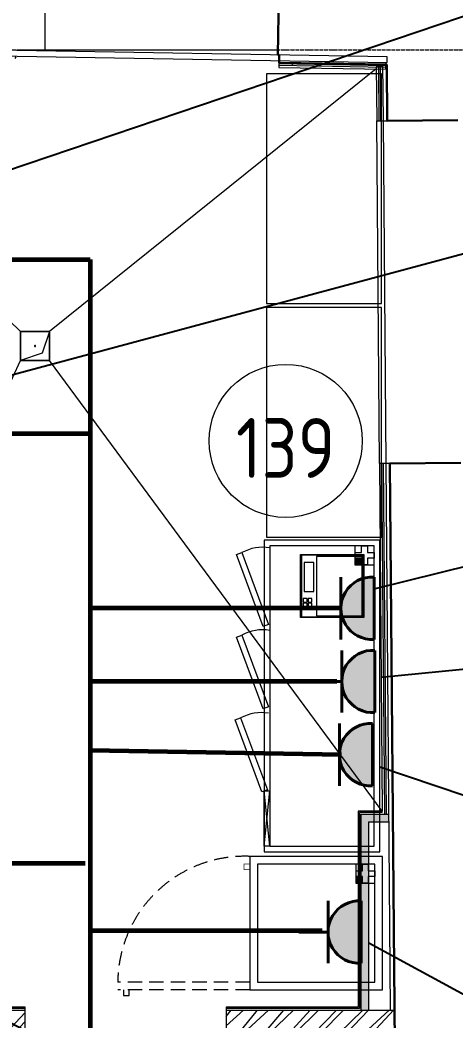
# Model space of a CAD drawing. Header units: millimetres. Extents: x -32 to 417638015, y -35 to 175284279.
# Drawn here: x 416317708 to 416319982, y 175263175 to 175268401 of the extents above; entities that cross this region are included whole.
import ezdxf
from ezdxf import colors
from ezdxf.entities.mleader import LeaderData, LeaderLine
from ezdxf.enums import TextEntityAlignment as Align
from ezdxf.math import Vec2, Vec3

# ---------------------------------------------------------------- set-up
doc = ezdxf.new("R2010")
doc.units = ezdxf.units.MM
doc.linetypes.add('ADSK_Линия сетки', pattern=[25, 20, -2.5, 0, -2.5])
doc.linetypes.add('NASCOSTA', pattern=[0.375, 0.25, -0.125])
for name, color, linetype, lineweight in [('.', 7, 'Continuous', 40), ('_ЭМ_гофра', 5, 'Continuous', 60), ('_ЭМ_ТХ_пищеблок', 7, 'Continuous', 30), ('Аннотация', 7, 'Continuous', 18), ('Атрибут', 7, 'Continuous', 5), ('Обобщенные модели', 7, 'Continuous', 18), ('Оборудование', 7, 'Continuous', 18), ('Оси', 253, 'Continuous', 9), ('Перекрытие', 7, 'Continuous', 18), ('Пищ_ОБорудование', 7, 'Continuous', 0), ('Стены внутренние', 7, 'Continuous', 18), ('Стены несущие', 7, 'Continuous', 30), ('Стены отделка', 7, 'Continuous', 30), ('Стены штриховка', 7, 'Continuous', 9), ('ШТРИХОВКА', 252, 'Continuous', 15), ('ЭМ', 5, 'Continuous', 40), ('ЭО', 94, 'Continuous', 30)]:
    doc.layers.add(name, color=color, linetype=linetype, lineweight=lineweight)
for name, color, linetype in [('_ЭМ_Надписи', 7, 'Continuous'), ('PDF __ЭМ_Надписи', 7, 'Continuous'), ('ЭОМ_Лотки рабочие', 5, 'Continuous')]:
    doc.layers.add(name, color=color, linetype=linetype)
doc.layers.add('Линии', color=7, linetype='Continuous', lineweight=9, true_color=0x00a600)
doc.styles.add('GOST Common', font='GOST_Common.ttf', dxfattribs={"width": 0.9, "height": 349.9999999999996})
doc.styles.add('ISOCPEUR', font='isocpeur.ttf', dxfattribs={"width": 0.85, "height": 274.9999999999997})
doc.styles.add('ЭОМ', font='isocpeur.ttf', dxfattribs={"width": 0.85, "height": 250})
pattern_1 = [(0, (557.2005734382547, 188.9018102923583), (406.4, 101.6), [33.528, -271.272, 33.528, -271.272, -1625.6]), (0, (557.2005734382547, 188.9018102923583), (406.4, 101.6), [-609.6, 33.528, -576.072, 33.528, -271.272, -711.2]), (0, (557.2005734382547, 188.9018102923583), (406.4, 101.6), [-1524, 33.528, -169.672, 33.528, -474.472]), (120, (709.6005734382488, 239.7018102923575), (-291.1881810244989, 301.1527240979959), [33.52799999999996, -271.2719999999997, 33.52799999999996, -271.2719999999997, -1625.599999999999]), (120, (709.6005734382488, 239.7018102923575), (-291.1881810244989, 301.1527240979959), [-609.5999999999995, 33.52799999999996, -576.0719999999994, 33.52799999999996, -271.2719999999997, -711.1999999999995]), (120, (709.6005734382488, 239.7018102923575), (-291.1881810244989, 301.1527240979959), [-1523.999999999999, 33.52799999999996, -169.6719999999999, 33.52799999999996, -474.4719999999997]), (240, (760.4005734382372, 442.9018102923583), (-115.2118189755009, -402.7527240979958), [33.528, -271.272, 33.528, -271.272, -1625.6]), (240, (760.4005734382372, 442.9018102923583), (-115.2118189755009, -402.7527240979958), [-609.6, 33.528, -576.072, 33.528, -271.272, -711.2]), (240, (760.4005734382372, 442.9018102923583), (-115.2118189755009, -402.7527240979958), [-1524, 33.528, -169.672, 33.528, -474.472])]

# ---------------------------------------------------------------- blocks, each defined once
blk = doc.blocks.new('_ЭМ_ТХ_Пищеблок')
at = {"layer": 'Пищ_ОБорудование'}
for points in [[(61238.83129164416, 36043.34648721319), (61238.83129164416, 36008.34648721319), (61203.83129164416, 36008.34648721319), (61203.83129164416, 36043.34648721319)], [(61243.73333556403, 34380.33600201402), (61243.73333556403, 34345.33600201402), (61208.73333556403, 34345.33600201402), (61208.73333556403, 34380.33600201402)]]:
    blk.add_hatch(color=8, dxfattribs=at).paths.add_polyline_path(points)
at = {"layer": 'Оборудование', "color": 8}
for p, q in [((60742.04834391293, 38575.11202950508), (60742.04834391293, 37375.11202950508)), ((61342.04834391293, 38575.11202950508), (60742.04834391293, 38575.11202950508)), ((61342.04834391293, 37375.11202950508), (61342.04834391293, 38575.11202950508)), ((60742.04834391293, 37375.11202950508), (61342.04834391293, 37375.11202950508)), ((60742.04834391293, 37354.18358690955), (60742.04834391293, 36154.18358690955)), ((61342.04834391293, 37354.18358690955), (60742.04834391293, 37354.18358690955)), ((61342.04834391293, 36154.18358690955), (61342.04834391293, 37354.18358690955)), ((60742.04834391293, 36154.18358690955), (61342.04834391293, 36154.18358690955))]:
    blk.add_line(p, q, dxfattribs=at)
for points in [[(61333.83129164416, 34508.34648721319), (61333.83129164416, 36138.34648721319), (60728.83129164416, 36138.34648721319), (60728.83129164416, 34508.34648721319), (61333.83129164416, 34508.34648721319)], [(60758.83129164416, 34538.34648721319), (60728.83129164416, 34538.34648721319), (60728.83129164416, 34827.52394151594), (60758.83129164416, 34827.52394151594), (60758.83129164416, 34538.34648721319), (60728.83129164416, 34827.52394151594), (60728.83129164416, 34538.34648721319), (60758.83129164416, 34827.52394151594)], [(61348.73333556403, 33788.33600201402), (61348.73333556403, 34485.33600201402), (60653.73333556403, 34485.33600201402), (60653.73333556403, 33788.33600201402), (61348.73333556403, 33788.33600201402)]]:
    blk.add_lwpolyline(points, dxfattribs=at)
for points in [[(60724.30130779626, 35687.49893175955), (60584.45868479175, 36062.25757514388), (60612.56558304559, 36072.74577186914), (60752.40820605004, 35697.98712848505)], [(61303.83129164416, 34538.34648721319), (61303.83129164416, 36108.34648721319), (60758.83129164416, 36108.34648721319), (60758.83129164416, 34538.34648721319)], [(60724.30130779626, 35256.17189165847), (60584.45868479175, 35630.93053504279), (60612.56558304559, 35641.41873176805), (60752.40820605004, 35266.66008838396)], [(60717.87822220214, 34823.43676170625), (60578.03559919762, 35198.19540509058), (60606.14249745147, 35208.68360181584), (60745.98512045592, 34833.92495843174)], [(61308.73333556403, 33828.33600201402), (61308.73333556403, 34445.33600201402), (60693.73333556403, 34445.33600201402), (60693.73333556403, 33828.33600201402)]]:
    blk.add_lwpolyline(points, close=True, dxfattribs=at)
at = {"layer": 'Оборудование', "color": 8, "linetype": 'Continuous', "lineweight": 0}
for points in [[(60919.7349199758, 35733.8776655905), (60919.73491997598, 36063.62243058909), (61249.73491997598, 36063.62243058893), (61249.7349199758, 35733.87766559035)], [(60938.6827218707, 36020.87171248562), (60938.68272187062, 35869.23733891464), (60989.6890846099, 35869.23733891462), (60989.68908460999, 36020.8717124856)], [(61241.1899559951, 35743.10606621191), (61241.18995599523, 36053.46583101652), (61003.47699465428, 36053.46583101662), (61003.47699465415, 35743.10606621201)], [(60953.68272187062, 35813.35495252392), (60953.68272187063, 35833.35495252392), (60933.68272187063, 35833.35495252393), (60933.68272187062, 35813.35495252393)], [(60953.6827218706, 35788.35495252392), (60953.68272187062, 35808.35495252392), (60933.68272187062, 35808.35495252393), (60933.6827218706, 35788.35495252393)], [(60978.68272187062, 35813.35495252391), (60978.68272187063, 35833.35495252391), (60958.68272187063, 35833.35495252391), (60958.68272187062, 35813.35495252391)], [(60978.6827218706, 35788.35495252391), (60978.68272187062, 35808.35495252391), (60958.68272187062, 35808.35495252391), (60958.6827218706, 35788.35495252391)]]:
    blk.add_lwpolyline(points, close=True, dxfattribs=at)
at = {"layer": 'Оборудование', "color": 8, "lineweight": 0}
blk.add_lwpolyline([(61246.24020717636, 35737.7184542749), (61246.24020717654, 36060.21320775812), (60923.68272187072, 36060.21320775827), (60923.68272187054, 35737.71845427505)], close=True, dxfattribs=at)
at = {"layer": 'Оборудование', "color": 8}
for centre in [(60721.42023068311, 35876.89687679597), (60721.42023068311, 35445.56983669488), (60714.99714508899, 35012.83470674267)]:
    blk.add_arc(centre, 224.0672310127435, 80.38867971686544, 119.0657148150013, dxfattribs=at)
at = {"layer": 'Пищ_ОБорудование', "color": 8}
for points in [[(61203.83129164416, 36108.34648721319), (61203.83129164416, 36008.34648721319), (61303.83129164416, 36008.34648721319), (61303.83129164416, 36108.34648721319), (61203.83129164416, 36108.34648721319), (61203.83129164416, 36073.34648721319), (61238.83129164416, 36073.34648721319), (61238.83129164416, 36108.34648721319), (61268.83129164416, 36108.34648721319), (61268.83129164416, 36073.34648721319), (61303.83129164416, 36073.34648721319), (61303.83129164416, 36043.34648721319), (61268.83129164416, 36043.34648721319), (61268.83129164416, 36008.34648721319), (61238.83129164416, 36008.34648721319), (61238.83129164416, 36043.34648721319), (61203.83129164416, 36043.34648721319)], [(61208.73333556403, 34445.33600201402), (61208.73333556403, 34345.33600201402), (61308.73333556403, 34345.33600201402), (61308.73333556403, 34445.33600201402), (61208.73333556403, 34445.33600201402), (61208.73333556403, 34410.33600201402), (61243.73333556403, 34410.33600201402), (61243.73333556403, 34445.33600201402), (61273.73333556403, 34445.33600201402), (61273.73333556403, 34410.33600201402), (61308.73333556403, 34410.33600201402), (61308.73333556403, 34380.33600201402), (61273.73333556403, 34380.33600201402), (61273.73333556403, 34345.33600201402), (61243.73333556403, 34345.33600201402), (61243.73333556403, 34380.33600201402), (61208.73333556403, 34380.33600201402)]]:
    blk.add_lwpolyline(points, dxfattribs=at)
at = {"layer": 'Пищ_ОБорудование', "color": 8, "lineweight": 15, "ltscale": 10, "const_width": 3}
blk.add_lwpolyline([(60653.73333556486, 34445.33600201397), (60623.73333556486, 34445.33600201397), (60623.73333556486, 34415.33600201397), (60653.73333556486, 34415.33600201397)], dxfattribs=at)
at = {"layer": 'Пищ_ОБорудование', "color": 8, "linetype": 'NASCOSTA', "lineweight": 0, "ltscale": 300}
for points in [[(60653.73333556486, 33828.33600201397), (59963.73333556486, 33828.33600201397)], [(60653.73333556486, 33788.33600201397), (59963.73333556486, 33788.33600201397)], [(59993.73333556486, 33788.33600201397), (59993.73333556486, 33758.33600201397), (60023.73333556486, 33758.33600201397), (60023.73333556486, 33788.33600201397)]]:
    blk.add_lwpolyline(points, dxfattribs=at)
blk.add_arc((60627.73284761323, 33821.81368342436), 664.0315449135608, 87.75598138340996, 179.4372144788216, dxfattribs=at)
at = {"layer": 'Атрибут', "color": 8, "style": 'ISOCPEUR', "width": 0.85}
blk.add_attdef('№_ПОЗИЦИИ', text='', height=150, rotation=90, dxfattribs=at).set_placement((58331.67525722168, 39155.16258932042), align=Align.MIDDLE_CENTER)
blk = doc.blocks.new('ТХ пищеблок....')
at = {"layer": 'Пищ_ОБорудование'}
for points in [[(8573.539642887306, 20676.20382880711), (8573.539642887306, 20711.20382880711), (8538.539642887306, 20711.20382880711), (8538.539642887306, 20676.20382880711)], [(8578.441686807142, 19013.19334360794), (8578.441686807142, 19048.19334360794), (8543.441686807142, 19048.19334360794), (8543.441686807142, 19013.19334360794)]]:
    blk.add_hatch(color=8, dxfattribs=at).paths.add_polyline_path(points)
at = {"layer": 'Оборудование', "color": 8}
for p, q in [((8076.756695156044, 23242.96937109903), (8076.756695156044, 22042.96937109903)), ((8676.756695156044, 23242.96937109903), (8076.756695156044, 23242.96937109903)), ((8676.756695156044, 22042.96937109903), (8676.756695156044, 23242.96937109903)), ((8076.756695156044, 22042.96937109903), (8676.756695156044, 22042.96937109903)), ((8076.756695156044, 22022.0409285035), (8076.756695156044, 20822.0409285035)), ((8676.756695156044, 22022.0409285035), (8076.756695156044, 22022.0409285035)), ((8676.756695156044, 20822.0409285035), (8676.756695156044, 22022.0409285035)), ((8076.756695156044, 20822.0409285035), (8676.756695156044, 20822.0409285035))]:
    blk.add_line(p, q, dxfattribs=at)
for points in [[(8668.539642887306, 19176.20382880711), (8668.539642887306, 20806.20382880711), (8063.539642887306, 20806.20382880711), (8063.539642887306, 19176.20382880711), (8668.539642887306, 19176.20382880711)], [(8093.539642887306, 19206.20382880711), (8063.539642887306, 19206.20382880711), (8063.539642887306, 19495.38128310989), (8093.539642887306, 19495.38128310989), (8093.539642887306, 19206.20382880711), (8063.539642887306, 19495.38128310989), (8063.539642887306, 19206.20382880711), (8093.539642887306, 19495.38128310989)], [(8683.441686807142, 18456.19334360794), (8683.441686807142, 19153.19334360794), (7988.441686807142, 19153.19334360794), (7988.441686807142, 18456.19334360794), (8683.441686807142, 18456.19334360794)]]:
    blk.add_lwpolyline(points, dxfattribs=at)
for points in [[(8638.539642887306, 19206.20382880711), (8638.539642887306, 20776.20382880711), (8093.539642887306, 20776.20382880711), (8093.539642887306, 19206.20382880711)], [(8059.00965903938, 20355.35627335351), (7919.167036034865, 20730.11491673783), (7947.273934288707, 20740.60311346309), (8087.116557293164, 20365.844470079)], [(8059.00965903938, 19924.0292332524), (7919.167036034865, 20298.78787663672), (7947.273934288707, 20309.27607336198), (8087.116557293164, 19934.51742997789)], [(8052.586573445238, 19491.2941033002), (7912.743950440723, 19866.05274668452), (7940.850848694565, 19876.54094340978), (8080.693471699022, 19501.78230002569)], [(8643.441686807142, 18496.19334360794), (8643.441686807142, 19113.19334360794), (8028.441686807142, 19113.19334360794), (8028.441686807142, 18496.19334360794)]]:
    blk.add_lwpolyline(points, close=True, dxfattribs=at)
at = {"layer": 'Оборудование', "color": 8, "linetype": 'Continuous', "lineweight": 0}
for points in [[(8254.443271218915, 20401.73500718444), (8254.44327121909, 20731.47977218305), (8584.44327121909, 20731.47977218288), (8584.443271218915, 20401.73500718432)], [(8575.89830723824, 20410.96340780589), (8575.898307238356, 20721.32317261049), (8338.185345897393, 20721.32317261054), (8338.185345897276, 20410.96340780595)], [(8273.391073113831, 20688.72905407957), (8273.391073113715, 20537.0946805086), (8324.397435853025, 20537.0946805086), (8324.397435853083, 20688.72905407957)], [(8288.391073113715, 20481.2122941179), (8288.391073113773, 20501.2122941179), (8268.391073113773, 20501.2122941179), (8268.391073113715, 20481.2122941179)], [(8313.391073113715, 20481.21229411784), (8313.391073113773, 20501.21229411784), (8293.391073113773, 20501.21229411784), (8293.391073113715, 20481.21229411784)], [(8288.391073113715, 20456.2122941179), (8288.391073113715, 20476.2122941179), (8268.391073113715, 20476.2122941179), (8268.391073113715, 20456.2122941179)], [(8313.391073113715, 20456.21229411784), (8313.391073113715, 20476.21229411784), (8293.391073113715, 20476.21229411784), (8293.391073113715, 20456.21229411784)]]:
    blk.add_lwpolyline(points, close=True, dxfattribs=at)
at = {"layer": 'Оборудование', "color": 8, "lineweight": 0}
blk.add_lwpolyline([(8580.948558419477, 20405.57579586888), (8580.948558419652, 20728.07054935209), (8258.391073113831, 20728.07054935221), (8258.391073113657, 20405.57579586899)], close=True, dxfattribs=at)
at = {"layer": 'Оборудование', "color": 8}
for centre in [(8056.128581926227, 20544.75421838992), (8056.128581926227, 20113.42717828881), (8049.705496332084, 19680.69204833661)]:
    blk.add_arc(centre, 224.0672310127435, 80.38867971658703, 119.065714815042, dxfattribs=at)
at = {"layer": 'Пищ_ОБорудование', "color": 8}
for points in [[(8538.539642887306, 20776.20382880711), (8538.539642887306, 20676.20382880711), (8638.539642887306, 20676.20382880711), (8638.539642887306, 20776.20382880711), (8538.539642887306, 20776.20382880711), (8538.539642887306, 20741.20382880711), (8573.539642887306, 20741.20382880711), (8573.539642887306, 20776.20382880711), (8603.539642887306, 20776.20382880711), (8603.539642887306, 20741.20382880711), (8638.539642887306, 20741.20382880711), (8638.539642887306, 20711.20382880711), (8603.539642887306, 20711.20382880711), (8603.539642887306, 20676.20382880711), (8573.539642887306, 20676.20382880711), (8573.539642887306, 20711.20382880711), (8538.539642887306, 20711.20382880711)], [(8543.441686807142, 19113.19334360794), (8543.441686807142, 19013.19334360794), (8643.441686807142, 19013.19334360794), (8643.441686807142, 19113.19334360794), (8543.441686807142, 19113.19334360794), (8543.441686807142, 19078.19334360794), (8578.441686807142, 19078.19334360794), (8578.441686807142, 19113.19334360794), (8608.441686807142, 19113.19334360794), (8608.441686807142, 19078.19334360794), (8643.441686807142, 19078.19334360794), (8643.441686807142, 19048.19334360794), (8608.441686807142, 19048.19334360794), (8608.441686807142, 19013.19334360794), (8578.441686807142, 19013.19334360794), (8578.441686807142, 19048.19334360794), (8543.441686807142, 19048.19334360794)]]:
    blk.add_lwpolyline(points, dxfattribs=at)
at = {"layer": 'Пищ_ОБорудование', "color": 8, "lineweight": 15, "ltscale": 10, "const_width": 3}
blk.add_lwpolyline([(7988.441686807957, 19113.19334360794), (7958.441686807957, 19113.19334360794), (7958.441686807957, 19083.19334360794), (7988.441686807957, 19083.19334360794)], dxfattribs=at)
at = {"layer": 'Пищ_ОБорудование', "color": 8, "linetype": 'NASCOSTA', "lineweight": 0, "ltscale": 300}
for points in [[(7988.441686807957, 18496.19334360794), (7298.441686807957, 18496.19334360794)], [(7988.441686807957, 18456.19334360794), (7298.441686807957, 18456.19334360794)], [(7328.441686807957, 18456.19334360794), (7328.441686807957, 18426.19334360794), (7358.441686807957, 18426.19334360794), (7358.441686807957, 18456.19334360794)]]:
    blk.add_lwpolyline(points, dxfattribs=at)
blk.add_arc((7962.441198856337, 18489.67102501832), 664.0315449135608, 87.75598138465966, 179.437214478838, dxfattribs=at)
blk = doc.blocks.new('1 этаж')
at = {"layer": 'Стены внутренние', "lineweight": 9}
h = blk.add_hatch(dxfattribs=at)
h.set_pattern_fill('FP_12', color=8, style=0, pattern_type=2)
h.set_pattern_definition(pattern_1)
h.paths.add_polyline_path([(55423.11921552612, 36653.26670333948), (55423.11921552612, 36657.96402413666), (54863.66157490615, 36668.17150583275), (54864.33053580666, 36662.71761846371), (55420.68203107981, 36653.30792397293)])
h.paths.add_polyline_path([(53503.39377131048, 36685.73543954259), (53503.64743331206, 36700.73329457546), (53404.94715963007, 36702.40263388594), (53404.94715963007, 36687.40048861214), (53460.56833143614, 36686.45975557134)])
h = blk.add_hatch(dxfattribs=at)
h.set_pattern_fill('FP_12', color=8, style=0, pattern_type=2)
h.set_pattern_definition(pattern_1)
h.paths.add_polyline_path([(55423.61632120301, 32747.61626952722), (55438.61583064351, 32747.7375812939), (55423.85249279832, 34573.1402515365), (55408.85878149385, 34572.30203326458), (55423.2635374518, 32791.23597180711)])
h.paths.add_polyline_path([(55394.37644570053, 36362.96039966523), (55409.37464696084, 36363.24346045741), (55406.55930630228, 36633.54392434005), (55392.19026203244, 36633.26956329557), (55394.37546456547, 36363.0817114333)])
at = {"layer": 'Стены внутренние'}
for points in [[(55333.52647533928, 31715.18170692474), (55333.52647533928, 32739.64605089924), (55293.52647533928, 32739.64605089924), (55293.52647533928, 31715.18170692474)], [(55333.52647533928, 32699.64605089925), (55439.00478126921, 32699.64605089925), (55438.681272641, 32739.64605089924), (55333.52647533928, 32739.64605089924)]]:
    blk.add_hatch(color=8, dxfattribs=at).paths.add_polyline_path(points)
at = {"layer": 'Стены штриховка'}
h = blk.add_hatch(dxfattribs=at)
h.set_pattern_fill('ANSI32', color=8, scale=10)
h.set_pattern_definition([(45, (-31496.66335460375, 188.9018102923583), (-67.35192090801866, 67.35192090801866), []), (45, (-31451.76205460375, 188.9018102923583), (-67.35192090801866, 67.35192090801866), [])])
h.paths.add_polyline_path([(53537.39803568236, 31715.18170692473), (50490.65650636892, 31715.18170692474), (50490.65650636892, 31595.18170692469), (53537.39803568236, 31595.18170692469)])
h.paths.add_polyline_path([(55466.96750310625, 31715.18170692474), (54587.39803568236, 31715.18170692473), (54587.39803568236, 31595.18170692469), (55467.77627467681, 31595.18170692469)])
h.paths.add_polyline_path([(50370.19297293841, 31595.1817069247), (50490.19297293836, 31595.1817069247), (50490.19297293836, 33454.46102923344), (50370.19297293841, 33454.46102923344), (50370.19297293841, 31715.18170692477)])
at = {"layer": 'Линии', "color": 8}
blk.add_circle((54898.77212911984, 34690.64961074211), 400, dxfattribs=at)
at = {"layer": 'Обобщенные модели', "color": 8}
for p, q in [((53513.08537243842, 35111.62990612257), (53513.08537243842, 35261.62990612257)), ((53513.08537243842, 35261.62990612257), (53663.08537243842, 35261.62990612257)), ((53663.08537243842, 35261.62990612257), (53513.08537243842, 35261.62990612257)), ((53513.08537243842, 35261.62990612257), (53513.08537243842, 35111.62990612257)), ((53663.08537243842, 35261.62990612257), (53625.58537243843, 35149.12990612257)), ((53663.08537243842, 35261.62990612257), (53663.08537243842, 35111.62990612257)), ((53663.08537243842, 35111.62990612257), (53663.08537243842, 35261.62990612257)), ((53625.58537243843, 35149.12990612257), (53513.08537243842, 35111.62990612257)), ((53663.08537243842, 35111.62990612257), (53513.08537243842, 35111.62990612257)), ((53513.08537243842, 35111.62990612257), (53663.08537243842, 35111.62990612257))]:
    blk.add_line(p, q, dxfattribs=at)
for radius, start, end in [(2.500000000000002, 0, 180), (2.499999999999998, 120.0000000000624, 180), (2.500000000000002, 180, 0), (2.499999999999999, 239.9999999999376, 344.9999999998312), (2.500000000000002, 15.00000000016882, 90)]:
    blk.add_arc((53588.08537243842, 35186.62990612257), radius, start, end, dxfattribs=at)
at = {"layer": 'Оси', "color": 8, "linetype": 'ADSK_Линия сетки'}
blk.add_line((-9557.527964694336, 36733.90181029197), (56672.20057343828, 36733.90181029175), dxfattribs=at)
at = {"layer": 'Перекрытие', "color": 8}
for p, q in [((53640.15739901114, 37434.77186316975), (53640.15739901114, 36728.42876222411)), ((53513.08537243842, 35261.62990612257), (52025.6274467055, 36701.72793735303)), ((53497.90649577242, 36733.90181029176), (54858.10100059994, 36733.90181029176)), ((55372.17640217463, 36634.90237996339), (53663.08537243842, 35261.62990612257)), ((51934.72744670551, 31731.08170692472), (53513.08537243842, 35111.62990612256)), ((55403.55153328489, 32755.54605089919), (53663.08537243842, 35111.62990612256))]:
    blk.add_line(p, q, dxfattribs=at)
at = {"layer": 'Стены внутренние', "color": 8}
for p, q in [((55388.85363743716, 34572.8571907443), (55374.37709977984, 36362.7986506411)), ((55423.85249279827, 34573.14025153648), (55409.37595514092, 36363.08171143327))]:
    blk.add_line(p, q, dxfattribs=at)
at = {"layer": 'Стены несущие', "color": 8}
for p, q in [((54865.10091064317, 37147.77395279969), (54857.66015859647, 36707.83687183358)), ((54857.66015859647, 36707.83687183358), (54864.3305358066, 36707.72405428528)), ((54864.3305358066, 36707.72405428528), (54863.64897389579, 36667.42646666644)), ((54863.64897389579, 36667.42646666644), (55426.99221471476, 36657.89851925448)), ((55429.37530106155, 36363.24346045736), (55426.99221471476, 36657.89851925448)), ((55429.37530106155, 36363.24346045736), (55799.36320059426, 36366.2358174033)), ((55813.83973825158, 34576.29435750651), (55443.85183871887, 34573.30200056058)), ((55470.60996830653, 31264.81162310188), (55443.85183871887, 34573.30200056058))]:
    blk.add_line(p, q, dxfattribs=at)
at = {"layer": 'Стены отделка', "color": 8, "lineweight": 9}
for p, q in [((53058.28470206173, 36708.26581183157), (55428.87464165222, 36668.17150583272)), ((55429.38196565537, 36698.16721589857), (53058.79202606491, 36738.26152189747)), ((55428.87464165222, 36668.17150583272), (55429.38196565537, 36698.16721589857)), ((54863.45295629837, 36677.73460643161), (54862.86107829469, 36642.73961135476)), ((54862.86107829469, 36642.73961135476), (55422.78099952397, 36633.26956329553)), ((55407.09271724825, 36645.39107736826), (55372.09386188712, 36645.10801657605)), ((55372.09386188712, 36645.10801657605), (55374.37709977984, 36362.7986506411)), ((55426.99455694988, 36657.60891521633), (55406.99521102925, 36657.44716619223)), ((55409.37595514095, 36363.08171143326), (55406.99521102925, 36657.44716619223)), ((55422.78099952397, 36633.26956329553), (55423.37287752767, 36668.26455837238)), ((55374.37709977984, 36362.7986506411), (55429.37530106155, 36363.24346045736)), ((55443.8518387189, 34573.30200056058), (55388.85363743716, 34572.85719074427)), ((55388.85363743716, 34572.85719074427), (55403.55153328489, 32755.54605089919)), ((55446.96684900555, 31715.18170692474), (55423.85249279827, 34573.14025153648)), ((55277.62647533923, 32755.54605089919), (55277.62647533923, 31731.08170692472)), ((55403.55153328486, 32755.54605089919), (55277.62647533923, 32755.54605089919)), ((55293.52647533925, 31715.18170692474), (55293.52647533925, 32739.64605089921)), ((55293.52647533925, 32739.64605089921), (55438.68127264094, 32739.64605089921)), ((55333.52647533925, 31715.18170692474), (55333.52647533925, 32699.64605089921)), ((55333.52647533925, 32699.64605089921), (55439.00478126915, 32699.64605089922)), ((53537.39803568233, 31731.08170692472), (50506.09297293832, 31731.08170692471)), ((53537.39803568236, 31580.18170692472), (53537.39803568236, 31731.08170692472)), ((55277.62647533923, 31731.08170692472), (54587.39803568233, 31731.08170692472)), ((54587.39803568236, 31731.08170692472), (54587.39803568236, 31580.18170692472))]:
    blk.add_line(p, q, dxfattribs=at)
at = {"layer": 'Стены штриховка', "color": 8}
for p, q in [((54863.04709709581, 36653.7380383789), (55422.96701832511, 36644.2679903197)), ((54863.19929429676, 36662.73675139868), (55423.11921552607, 36653.26670333945)), ((55383.09350214346, 36645.19697853932), (55385.37674003618, 36362.88761260436)), ((55392.09320780775, 36645.26976560015), (55394.3764457005, 36362.9603996652)), ((55399.8532776935, 34572.9461527075), (55414.68048772, 32739.64605089921)), ((55408.85298335779, 34573.01893976839), (55423.68078206532, 32739.64605089921)), ((55284.52647533923, 32748.64605089923), (55284.52647533923, 31724.18170692472)), ((55403.60733852326, 32748.64605089922), (55284.52647533923, 32748.64605089923)), ((55403.60733852326, 32748.64605089922), (55403.55153328486, 32755.54605089919)), ((53537.39803568233, 31724.18170692474), (50499.19297293833, 31724.18170692474)), ((55284.52647533923, 31724.18170692472), (54587.39803568233, 31724.18170692474)), ((50490.19297293836, 31715.18170692474), (53537.39803568233, 31715.18170692473)), ((54587.39803568233, 31715.18170692473), (55466.96750310628, 31715.18170692474))]:
    blk.add_line(p, q, dxfattribs=at)
at = {"layer": 'ЭОМ_Лотки рабочие'}
blk.add_blockref('ТХ пищеблок....', (46722.0575752336, 13366.04446869802), dxfattribs=at)
at = {"layer": 'Аннотация', "color": 8, "lineweight": 9, "insert": (54898.77212911984, 34653.70149048348), "char_height": 312.5000000000001, "width": 520.2111192702771, "attachment_point": 5, "line_spacing_factor": 1.022765581104984, "style": 'GOST Common'}
blk.add_mtext('139', dxfattribs=at)
blk = doc.blocks.new('Розетка IP54')
at = {"layer": '.'}
h = blk.add_hatch(color=5, dxfattribs=at)
h.dxf.hatch_style = 1
h.paths.add_polyline_path([(551667.0757685276, -101006.4904762172), (551667.0757685277, -101180.0264936571), (551829.8079254188, -101180.0264936572, 0.4331552738982196)])
h.paths.add_polyline_path([(551667.0757685276, -101006.4904762172, 0.4331552738983379), (551504.3436116363, -101180.0264936571), (551667.0757685277, -101180.0264936571)])
at = {"layer": 'ЭМ', "color": 5}
for p, q in [((551667.0757685257, -101006.4904762172), (551667.0757685276, -100854.0732687484)), ((551504.343611646, -101006.4904762159), (551829.8079254286, -101006.4904762159)), ((551504.3436116365, -101180.0264936571), (551829.8079254188, -101180.0264936572))]:
    blk.add_line(p, q, dxfattribs=at)
blk.add_arc((551667.0757685276, -101169.5589419752), 163.0684657580474, 356.3195877734439, 183.6804122265561, dxfattribs=at)

msp = doc.modelspace()

# ---------------------------------------------------------------- linework, layer by layer
at = {"layer": '_ЭМ_гофра', "linetype": 'ByBlock'}
for points in [[(416318074.1468003, 175267150.2224322), (416318074.1468003, 175262928.3131667), (416312598.8864031, 175262928.3131667)], [(416316289.694834, 175267150.2224322), (416318074.1468003, 175267150.2224322)], [(416316411.2285371, 175266239.1857354), (416318074.1468003, 175266239.1857354)], [(416319388.6967614, 175265327.5124233), (416318074.1468003, 175265327.5124233)], [(416319363.3760486, 175264944.6432501), (416318074.1468003, 175264944.6432501)], [(416319388.6967614, 175264559.9243441), (416318074.1468003, 175264582.6233133)], [(416315552.2100669, 175263274.8448803), (416315552.2100669, 175263993.9762695), (416318047.7447964, 175263993.9762695)], [(416319288.2275657, 175263640.2344979), (416318074.1468003, 175263640.2344979)]]:
    msp.add_lwpolyline(points, dxfattribs=at)
at = {"layer": 'PDF __ЭМ_Надписи', "lineweight": 25}
for points in [[(416316497.872555, 175267228.0213073), (416322162.0383101, 175269145.7097131), (416327567.9722931, 175269145.7097131)], [(416316624.8760936, 175266267.0216918), (416322157.8093088, 175267752.9127083), (416327970.1408349, 175267752.9127083)], [(416319558.6983085, 175265428.7923073), (416322454.2700462, 175266144.2213152), (416325764.7166982, 175266144.2213152)], [(416319595.9931685, 175264965.9686031), (416322450.0367384, 175265246.7428484), (416324934.9883814, 175265246.7428484)], [(416319588.6983085, 175264497.4301525), (416322538.9318944, 175263502.6028337), (416325802.8121614, 175263502.6028337)], [(416319531.6275657, 175263578.7636144), (416322750.5972814, 175261830.4075181), (416325853.6118543, 175261830.4075181)]]:
    msp.add_lwpolyline(points, dxfattribs=at)

# ---------------------------------------------------------------- block references
at = {"layer": '_ЭМ_ТХ_пищеблок', "lineweight": 50}
msp.add_blockref('_ЭМ_ТХ_Пищеблок', (416258254.8670169, 175229544.5649611), dxfattribs=at)
at = {"layer": 'ШТРИХОВКА'}
msp.add_blockref('1 этаж', (416264198.1010904, 175231510.6631508), dxfattribs=at)
at = {"layer": 'ЭО', "rotation": 90}
for p in [(416218378.6718149, 174713659.4060799), (416218383.4204591, 174713276.7864289), (416218371.2359198, 174712894.4130706), (416218311.6010721, 174711967.1473113)]:
    msp.add_blockref('Розетка IP54', p, dxfattribs=at)

# ---------------------------------------------------------------- leaders
at = {"layer": '_ЭМ_Надписи', "color": 7, "ltscale": 5}
ml = msp.add_multileader_mtext('Standard', dxfattribs=at)
ml.set_content('{\\C0;ЩРС-П\\fGOST Common|b0|i0|c204|p34;\\W0.9;\\C256;Б3\\fISOCPEUR|b0|i0|c204|p34;\\W0.85; Гр2\\P\\C0;Водонагреватель проточный (ЭВПЗ)\\P\\fGOST Common|b0|i0|c0|p34;\\W0.9;\\C256;h=\\fISOCPEUR|b0|i0|c204|p34;\\W0.85;\\C0;1\\fGOST Common|b0|i0|c204|p34;\\W0.9;\\C256;.8м}', color=1, style='ЭОМ')
ml.set_leader_properties()
ml.build(insert=Vec2(0, 0))
ml.multileader.update_dxf_attribs({"text_left_attachment_type": 6, "text_right_attachment_type": 6, "dogleg_length": 0, "arrow_head_size": 200})
ctx = ml.context
ctx.base_point, ctx.char_height, ctx.arrow_head_size, ctx.landing_gap_size, ctx.plane_origin = Vec3(416322851.0418009, 175260462.2455615), 250, 200, 0, Vec3(416296823.9817748, 175284689.3458931)
ctx.left_attachment, ctx.right_attachment = 6, 6
notes = []
notes.append((ctx, [(0, (1, 1, 0), (416322851.0418009, 175260462.2455615), (1, 0), 0, [(0, [(416317340.4606066, 175263326.0999837)], 0, [])])]))
ctx.mtext.insert, ctx.mtext.width, ctx.mtext.defined_height, ctx.mtext.flow_direction = Vec3(416322851.0418009, 175260762.2455615), 3115.363338570618, 614.6704997353966, 5
for ctx, leaders in notes:
    for number, flags, end, landing, length, lines in leaders:
        leader = LeaderData()
        leader.index, (leader.has_last_leader_line, leader.has_dogleg_vector, leader.attachment_direction) = number, flags
        leader.last_leader_point, leader.dogleg_vector, leader.dogleg_length = Vec3(end), Vec3(landing), length
        for number, points, colour, breaks in lines:
            line = LeaderLine()
            line.index, line.vertices, line.color, line.breaks = number, Vec3.list(points), colors.encode_raw_color(colour), breaks
            leader.lines.append(line)
        ctx.leaders.append(leader)

doc.saveas('drawing.dxf')
